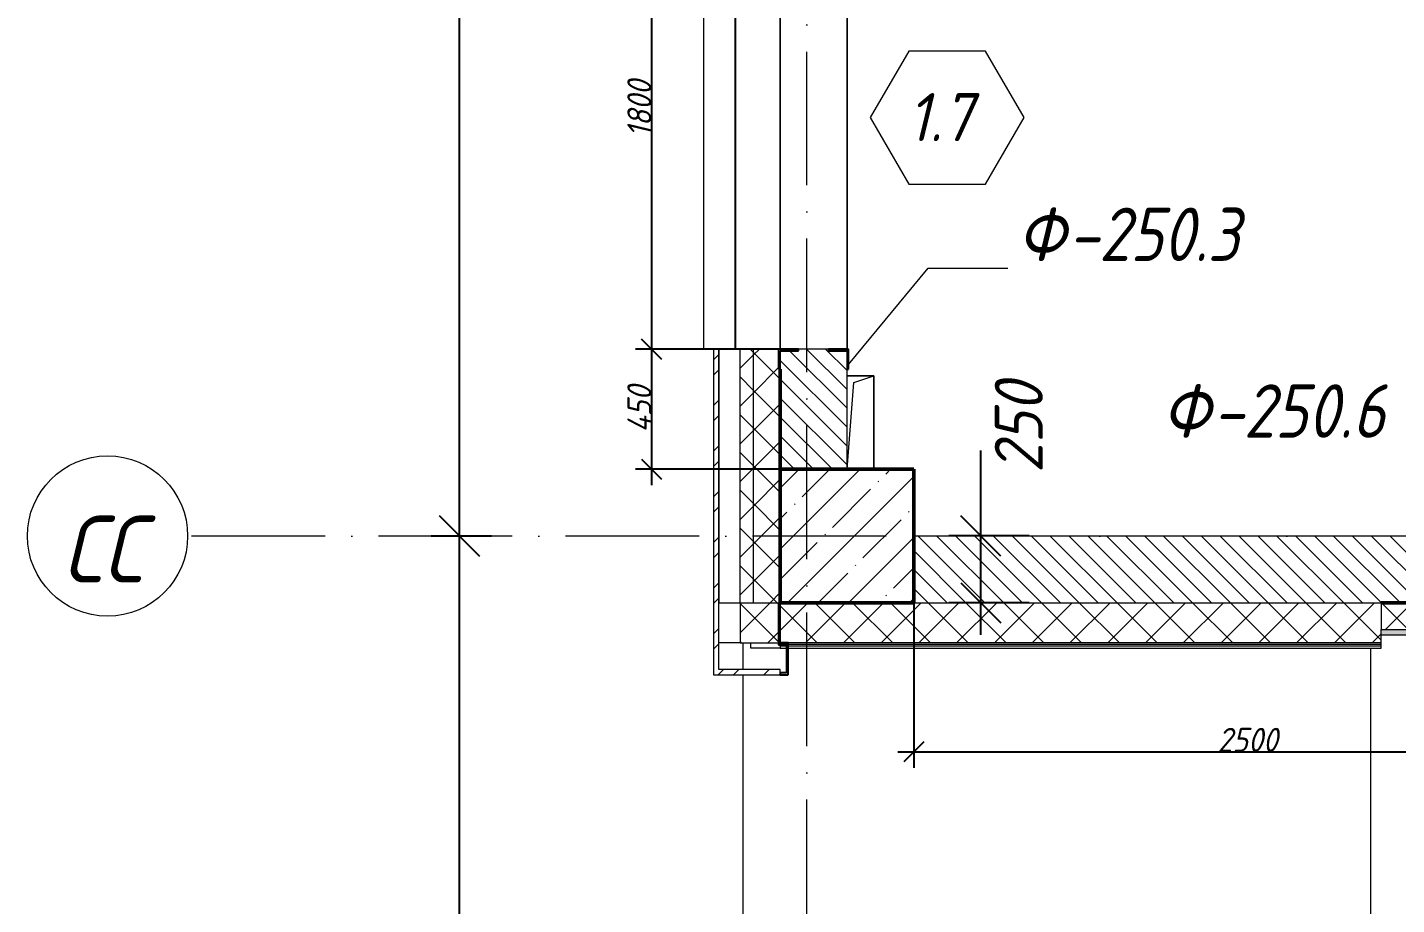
# Model space of a CAD drawing. Header units: millimetres. Extents: x -356862 to 418287, y 0 to 839748.
# Drawn here: x -180270 to -175143, y 616617 to 619902 of the extents above; entities that cross this region are included whole.
import ezdxf

# ---------------------------------------------------------------- set-up
doc = ezdxf.new("R2010")
doc.units = ezdxf.units.MM
doc.linetypes.add('50_200_ШТРИХ_1Т_ш5_п1_п1_', pattern=[700, 500, -100, 0, -100])
for name, color, linetype, lineweight in [('A-____-____-DIMS', 7, 'Continuous', 9), ('A-DOOR-____-IDEN', 7, 'Continuous', 9), ('A-DOOR-____-OTLN', 7, 'Continuous', 9), ('A-FLOR-____-OTLN', 7, 'Continuous', 9), ('A-GENM-____-IDEN', 7, 'Continuous', 9), ('A-GENM-____-MCUT', 7, 'Continuous', 25), ('A-GENM-____-OTLN', 7, 'Continuous', 9), ('A-GENM-____-OTLN-1', 7, 'Continuous', 25), ('A-GLAZ-____-OTLN', 7, 'Continuous', 9), ('A-WALL-____-MCUT', 7, 'Continuous', 13), ('A-WALL-____-MCUT-1', 7, 'Continuous', 9), ('A-WALL-____-MCUT-2', 7, 'Continuous', 50), ('A-WALL-____-OTLN', 7, 'Continuous', 9), ('A-WALL-____-PATT-1', 7, 'Continuous', 9), ('S-COLS-____-MCUT', 7, 'Continuous', 50), ('S-COLS-____-OTLN', 7, 'Continuous', 9), ('S-GRID-____-IDEN', 7, 'Continuous', 9), ('S-GRID-____-OTLN-1', 7, '50_200_ШТРИХ_1Т_ш5_п1_п1_', 9)]:
    doc.layers.add(name, color=color, linetype=linetype, lineweight=lineweight)
for name, color, linetype, lineweight, true_color in [('A-DOOR-____-OTLN-1', 7, 'Continuous', 9, 0xffffff), ('A-WALL-____-MCUT-7', 7, 'Continuous', 9, 0x000000), ('A-WALL-____-PATT-2', 7, 'Continuous', 9, 0x787878), ('A-WALL-____-PATT-7', 7, 'Continuous', 9, 0x000000), ('A-WALL-FNSH-MCUT-3', 7, 'Continuous', 9, 0x000000)]:
    doc.layers.add(name, color=color, linetype=linetype, lineweight=lineweight, true_color=true_color)
doc.styles.add('ISOCPEUR_I', font='isocpeui.ttf', dxfattribs={"width": 0.9, "height": 2.5})
doc.styles.add('ISOCPEUR_I_10', font='isocpeui.ttf', dxfattribs={"width": 0.9, "height": 180})
doc.styles.add('ISOCPEUR_I_12', font='isocpeui.ttf', dxfattribs={"width": 0.9, "height": 180})
doc.styles.add('ISOCPEUR_I_14', font='isocpeui.ttf', dxfattribs={"width": 0.9, "height": 180})
doc.styles.add('ISOCPEUR_I_2', font='isocpeui.ttf', dxfattribs={"width": 0.85, "height": 2.3})
doc.styles.add('ISOCPEUR_I_7', font='isocpeui.ttf', dxfattribs={"width": 0.9, "height": 90})
doc.dimstyles.new('ISO-1_8_0_9К_СРЕДНИЙ_Кладочные_2', dxfattribs={"dimscale": 304.8, "dimtxt": 89.638306, "dimasz": 0.246063, "dimexe": 0.19685, "dimexo": 0, "dimgap": 0, "dimtad": 1, "dimdec": 3, "dimrnd": 0.001, "dimdsep": 46, "dimtxsty": 'ISOCPEUR_I_7', "dimblk1": 'OBLIQUE', "dimblk2": 'OBLIQUE', "dimsah": 1, "dimcen": 0.09, "dimdle": 0.19685, "dimazin": 0, "dimtfac": 1, "dimtdec": 4, "dimtix": 1, "dimtmove": 1, "dimatfit": 3, "dimfxl": 1, "dimtvp": 1, "dimtolj": 1, "dimtzin": 0, "dimarcsym": 2})
doc.dimstyles.new('ISO-1_8_0_9К_СРЕДНИЙ_Кладочные_3', dxfattribs={"dimscale": 304.8, "dimtxt": 179.276612, "dimasz": 0.492126, "dimexe": 0.393701, "dimexo": 0, "dimgap": 0, "dimtad": 1, "dimdec": 3, "dimrnd": 0.001, "dimdsep": 46, "dimtxsty": 'ISOCPEUR_I_10', "dimblk1": 'OBLIQUE', "dimblk2": 'OBLIQUE', "dimsah": 1, "dimcen": 0.09, "dimdle": 0.393701, "dimazin": 0, "dimtfac": 1, "dimtdec": 4, "dimtix": 1, "dimtmove": 0, "dimatfit": 3, "dimfxl": 1, "dimtvp": 1, "dimtolj": 1, "dimtzin": 0, "dimarcsym": 2})
doc.dimstyles.new('ISO-2_5_0_9К_БОЛЬШОЙ_ОСИ', dxfattribs={"dimscale": 304.8, "dimtxt": 248.995294, "dimasz": 0.492126, "dimexe": 0.393701, "dimexo": 0, "dimgap": 0, "dimtad": 1, "dimdec": 0, "dimzin": 0, "dimdsep": 46, "dimtxsty": 'ISOCPEUR_I', "dimblk1": 'OBLIQUE', "dimblk2": 'OBLIQUE', "dimsah": 1, "dimcen": 0.09, "dimdle": 0.393701, "dimazin": 0, "dimtfac": 1, "dimtdec": 4, "dimtix": 1, "dimtmove": 0, "dimatfit": 3, "dimfxl": 1, "dimtvp": 1, "dimtolj": 1, "dimtzin": 0, "dimarcsym": 2})
pattern_1 = [(45, (-175000.74, 544716.51), (-70.71068, 70.71068), []), (135, (-175000.74, 544716.51), (-70.71068, -70.71068), [])]
pattern_2 = [(135, (-175000.736, 544716.51), (-35.35534, -35.35534), [])]
pattern_3 = [(45, (-175000.74, 544716.51), (-85.53659, 85.53659), []), (45, (-174943.71, 544716.51), (-85.53659, 85.53659), [])]

# ---------------------------------------------------------------- blocks, each defined once
blk = doc.blocks.new('BSC_Колонна _Прямоугольная - 500х500-V45-АР1_Кладочный план 1 этажа в осях 1-64_Ю-ЯЯ')
at = {"layer": 'S-COLS-____-OTLN'}
h = blk.add_hatch(dxfattribs=at)
h.set_pattern_fill('FP_44', color=256, style=0, pattern_type=2)
h.set_pattern_definition([(45, (2200, -73281.04), (-114.04925, 114.04925), []), (45, (2314.05, -73281.04), (-114.04925, 114.04925), [201.613, -40.323, 3.353, -36.97])])
h.paths.add_polyline_path([(-250, -250), (250, -250), (250, 250), (-250, 250), (-250, 88.8)], flags=0)
at = {"layer": 'S-COLS-____-MCUT'}
for p, q in [((250, 250), (-250, 250)), ((-250, 250), (-250, -250)), ((250, -250), (250, 250)), ((-250, -250), (250, -250))]:
    blk.add_line(p, q, dxfattribs=at)
blk = doc.blocks.new('Проем_Дверь_Прямоугольный - 1800х2700h_оконные проемы-25805030-АР1_Кладочный план 1 этажа в осях 1-64_Ю-ЯЯ')
at = {"layer": 'A-DOOR-____-OTLN-1'}
for p, q in [((900, 125), (-900, 125)), ((900, -125), (-900, -125))]:
    blk.add_line(p, q, dxfattribs=at)
blk = doc.blocks.new('Фахверк_СКБ_Уголок - 250_2700-27497298-АР1_Кладочный план 1 этажа в осях 1-64_Ю-ЯЯ')
at = {"layer": 'A-GENM-____-MCUT'}
for p, q in [((200, 181), (125, 181)), ((125, 181), (125, 106)), ((131, 106), (131, 175)), ((131, 175), (200, 175)), ((200, 175), (200, 181)), ((125, 106), (131, 106)), ((131, -6), (125, -6)), ((125, -6), (125, -81)), ((131, -75), (131, -6)), ((125, -81), (200, -81)), ((200, -75), (131, -75)), ((200, -81), (200, -75))]:
    blk.add_line(p, q, dxfattribs=at)
blk = doc.blocks.new('AR_Отверстие прямоугольное _в плите_ - AR_Отверстие прямоугольное _в плите_-30511999-АР1_Кладочный план 1 этажа в осях 1-64_Ю-ЯЯ')
at = {"layer": 'A-GENM-____-OTLN'}
for p, q in [((50, 175), (-50, 175)), ((-25, 150), (50, 175)), ((50, -175), (50, 175)), ((-50, -175), (-25, 150))]:
    blk.add_line(p, q, dxfattribs=at)
blk = doc.blocks.new('Отлив_СКБ - Отлив витража_120_НВФ-31885689-АР1_Кладочный план 1 этажа в осях 1-64_Ю-ЯЯ')
at = {"layer": 'A-GLAZ-____-OTLN'}
for p, q in [((0, 83), (0, 120)), ((1800, 120), (0, 120)), ((1800, 120), (1800, 83)), ((0, 2), (1800, 2)), ((1800, 0), (0, 0))]:
    blk.add_line(p, q, dxfattribs=at)
blk = doc.blocks.new('О_Общий_Откосы металлические_СКБ_Боковой - О_Общий_Откосы металлические_СКБ_Боковой-V260-АР1_Кладочный план 1 этажа в осях 1-64_Ю-ЯЯ')
at = {"layer": 'A-GENM-____-MCUT'}
for p, q in [((0, 0), (-120, 0)), ((-120, 0), (-120, -30)), ((0, -30), (0, 0)), ((-120, -30), (-270, -30)), ((-270, -30), (-270, -37)), ((-270, -37), (-113, -37)), ((-113, -37), (-113, -7)), ((-113, -7), (-7, -7)), ((-7, -7), (-7, -30)), ((-7, -30), (0, -30))]:
    blk.add_line(p, q, dxfattribs=at)
blk = doc.blocks.new('Ось сетки - Круг_Ø6_00__ISO-2_5_0_9K_-25732049-АР1_Кладочный план 1 этажа в осях 1-64_Ю-ЯЯ')
at = {"layer": 'S-GRID-____-IDEN'}
blk.add_circle((0, 0), 3, dxfattribs=at)
blk = doc.blocks.new('_Oblique')
at = {"color": 0, "linetype": 'ByBlock', "lineweight": -2}
blk.add_line((-0.5, -0.5), (0.5, 0.5), dxfattribs=at)
blk = doc.blocks.new('*D11946')
at = {"layer": 'A-____-____-DIMS', "color": 0, "lineweight": -2, "transparency": 16777216}
for p, q in [((-178652.1, 612177.6), (-178652.1, 618117.6)), ((-178758.2, 617997.6), (-178532.1, 617997.6)), ((-178758.2, 612297.6), (-178532.1, 612297.6))]:
    blk.add_line(p, q, dxfattribs=at)
at = {"layer": 'Defpoints', "color": 0, "transparency": 16777216}
for p in [(-178758.2, 617997.6), (-178652.1, 617997.6), (-178758.2, 612297.6)]:
    blk.add_point(p, dxfattribs=at)
at = {"layer": 'A-____-____-DIMS', "color": 0, "lineweight": -2, "transparency": 16777216, "xscale": 150, "yscale": 150, "zscale": 150}
for p, rotation in [((-178652.1, 617997.6), 90), ((-178652.1, 612297.6), 270)]:
    blk.add_blockref('_Oblique', p, dxfattribs=dict(at, rotation=rotation))
at = {"layer": 'A-____-____-DIMS', "color": 0, "transparency": 16777216, "insert": (-178653.4, 615147.6), "char_height": 2.5, "width": 758.478, "attachment_point": 5, "rotation": 90, "style": 'ISOCPEUR_I'}
blk.add_mtext('\\A1;5700', dxfattribs=at)
blk = doc.blocks.new('*D11947')
at = {"layer": 'A-____-____-DIMS', "color": 0, "lineweight": -2, "transparency": 16777216}
for p, q in [((-178652.1, 617877.6), (-178652.1, 621417.6)), ((-178758.2, 621297.6), (-178532.1, 621297.6)), ((-178758.2, 617997.6), (-178532.1, 617997.6))]:
    blk.add_line(p, q, dxfattribs=at)
at = {"layer": 'Defpoints', "color": 0, "transparency": 16777216}
for p in [(-178758.2, 621297.6), (-178652.1, 621297.6), (-178758.2, 617997.6)]:
    blk.add_point(p, dxfattribs=at)
at = {"layer": 'A-____-____-DIMS', "color": 0, "lineweight": -2, "transparency": 16777216, "xscale": 150, "yscale": 150, "zscale": 150}
for p, rotation in [((-178652.1, 621297.6), 90), ((-178652.1, 617997.6), 270)]:
    blk.add_blockref('_Oblique', p, dxfattribs=dict(at, rotation=rotation))
at = {"layer": 'A-____-____-DIMS', "color": 0, "transparency": 16777216, "insert": (-178653.4, 619647.6), "char_height": 2.5, "width": 758.478, "attachment_point": 5, "rotation": 90, "style": 'ISOCPEUR_I'}
blk.add_mtext('\\A1;3300', dxfattribs=at)
blk = doc.blocks.new('*D12010')
at = {"layer": 'A-____-____-DIMS', "color": 0, "lineweight": -2, "transparency": 16777216}
for p, q in [((-176950.7, 617747.6), (-176950.7, 617129.2)), ((-174450.7, 617741.6), (-174450.7, 617129.2)), ((-177010.7, 617189.2), (-174390.7, 617189.2))]:
    blk.add_line(p, q, dxfattribs=at)
at = {"layer": 'Defpoints', "color": 0, "transparency": 16777216}
for p in [(-176950.7, 617747.6), (-174450.7, 617741.6), (-174450.7, 617189.2)]:
    blk.add_point(p, dxfattribs=at)
at = {"layer": 'A-____-____-DIMS', "color": 0, "lineweight": -2, "transparency": 16777216, "xscale": 75, "yscale": 75, "zscale": 75, "rotation": 180}
blk.add_blockref('_Oblique', (-176950.7, 617189.2), dxfattribs=at)
at = {"layer": 'A-____-____-DIMS', "color": 0, "lineweight": -2, "transparency": 16777216, "xscale": 75, "yscale": 75, "zscale": 75}
blk.add_blockref('_Oblique', (-174450.7, 617189.2), dxfattribs=at)
at = {"layer": 'A-____-____-DIMS', "color": 0, "transparency": 16777216, "insert": (-175700.7, 617234.2), "char_height": 90, "width": 546.104, "attachment_point": 5, "style": 'ISOCPEUR_I_7'}
blk.add_mtext('\\A1;2500', dxfattribs=at)
blk = doc.blocks.new('Марка проема - марка проема-27336095-АР1_Кладочный план 1 этажа в осях 1-64_Ю-ЯЯ')
at = {"layer": 'A-DOOR-____-IDEN'}
for p, q in [((-1.439, 0.159), (-2.877, -2.333)), ((1.439, 0.159), (-1.439, 0.159)), ((2.877, -2.333), (1.439, 0.159)), ((-2.877, -2.333), (-1.439, -4.825)), ((1.439, -4.825), (2.877, -2.333)), ((-1.439, -4.825), (1.439, -4.825))]:
    blk.add_line(p, q, dxfattribs=at)
blk = doc.blocks.new('*D12045')
at = {"layer": 'A-____-____-DIMS', "color": 0, "lineweight": -2, "transparency": 16777216}
for p, q in [((-177933.1, 620557.6), (-177933.1, 618637.6)), ((-177456.7, 620497.6), (-177993.1, 620497.6)), ((-177456.7, 618697.6), (-177993.1, 618697.6))]:
    blk.add_line(p, q, dxfattribs=at)
at = {"layer": 'Defpoints', "color": 0, "transparency": 16777216}
for p in [(-177456.7, 620497.6), (-177933.1, 618697.6), (-177456.7, 618697.6)]:
    blk.add_point(p, dxfattribs=at)
at = {"layer": 'A-____-____-DIMS', "color": 0, "lineweight": -2, "transparency": 16777216, "xscale": 75, "yscale": 75, "zscale": 75}
for p, rotation in [((-177933.1, 620497.6), 90), ((-177933.1, 618697.6), 270)]:
    blk.add_blockref('_Oblique', p, dxfattribs=dict(at, rotation=rotation))
at = {"layer": 'A-____-____-DIMS', "color": 0, "transparency": 16777216, "insert": (-177978.1, 619597.6), "char_height": 90, "width": 504.733, "attachment_point": 5, "rotation": 90, "style": 'ISOCPEUR_I_7'}
blk.add_mtext('\\A1;1800', dxfattribs=at)
blk = doc.blocks.new('*D12046')
at = {"layer": 'A-____-____-DIMS', "color": 0, "lineweight": -2, "transparency": 16777216}
for p, q in [((-177933.1, 618757.6), (-177933.1, 618187.6)), ((-177456.7, 618697.6), (-177993.1, 618697.6)), ((-177450.7, 618247.6), (-177993.1, 618247.6))]:
    blk.add_line(p, q, dxfattribs=at)
at = {"layer": 'Defpoints', "color": 0, "transparency": 16777216}
for p in [(-177456.7, 618697.6), (-177933.1, 618247.6), (-177450.7, 618247.6)]:
    blk.add_point(p, dxfattribs=at)
at = {"layer": 'A-____-____-DIMS', "color": 0, "lineweight": -2, "transparency": 16777216, "xscale": 75, "yscale": 75, "zscale": 75}
for p, rotation in [((-177933.1, 618697.6), 90), ((-177933.1, 618247.6), 270)]:
    blk.add_blockref('_Oblique', p, dxfattribs=dict(at, rotation=rotation))
at = {"layer": 'A-____-____-DIMS', "color": 0, "transparency": 16777216, "insert": (-177978.1, 618472.6), "char_height": 90, "width": 426.127, "attachment_point": 5, "rotation": 90, "style": 'ISOCPEUR_I_7'}
blk.add_mtext('\\A1;450', dxfattribs=at)
blk = doc.blocks.new('*D12047')
at = {"layer": 'A-____-____-DIMS', "color": 0, "lineweight": -2, "transparency": 16777216}
for p, q in [((-176699.8, 617997.6), (-176699.8, 618318.3)), ((-176518.6, 617997.6), (-176819.8, 617997.6)), ((-176699.8, 617627.6), (-176699.8, 617997.6)), ((-176518.6, 617747.6), (-176819.8, 617747.6))]:
    blk.add_line(p, q, dxfattribs=at)
at = {"layer": 'Defpoints', "color": 0, "transparency": 16777216}
for p in [(-176699.8, 617997.6), (-176518.6, 617997.6), (-176518.6, 617747.6)]:
    blk.add_point(p, dxfattribs=at)
at = {"layer": 'A-____-____-DIMS', "color": 0, "lineweight": -2, "transparency": 16777216, "xscale": 150, "yscale": 150, "zscale": 150}
for p, rotation in [((-176699.8, 617997.6), 90), ((-176699.8, 617747.6), 270)]:
    blk.add_blockref('_Oblique', p, dxfattribs=dict(at, rotation=rotation))
at = {"layer": 'A-____-____-DIMS', "color": 0, "transparency": 16777216, "insert": (-176647.7, 618233.5), "char_height": 180, "width": 409.578, "attachment_point": 1, "rotation": 90, "line_spacing_factor": 1.149209, "style": 'ISOCPEUR_I_10'}
blk.add_mtext('\\A1;250', dxfattribs=at)

msp = doc.modelspace()

# ---------------------------------------------------------------- hatches: boundary and pattern name
at = {"layer": 'A-WALL-____-PATT-1'}
h = msp.add_hatch(dxfattribs=at)
h.set_pattern_fill('FP_6', color=256, style=0, pattern_type=2)
h.set_pattern_definition(pattern_2)
h.paths.add_polyline_path([(-177200.7357, 618247.5526), (-177200.7357, 618691.5526), (-177269.7357, 618691.5526), (-177269.7357, 618697.5526), (-177381.7357, 618697.5526), (-177381.7357, 618691.5526), (-177450.7357, 618691.5526), (-177450.7357, 618247.5526)], flags=0)
h.paths.add_polyline_path([(-177381.7357, 620497.5526), (-177269.7357, 620497.5526), (-177269.7357, 620503.5526), (-177200.7357, 620503.5526), (-177200.7357, 621047.5526), (-177450.7357, 621047.5526), (-177450.7357, 620503.5526), (-177381.7357, 620503.5526)], flags=0)
h = msp.add_hatch(dxfattribs=at)
h.set_pattern_fill('FP_6', color=256, style=0, pattern_type=2)
h.set_pattern_definition(pattern_2)
h.paths.add_polyline_path([(-175200.7357, 617747.5526), (-174456.7357, 617747.5526), (-174456.7357, 617816.5526), (-174450.7357, 617816.5526), (-174450.7357, 617928.5526), (-174456.7357, 617928.5526), (-174456.7357, 617997.5526), (-176950.7357, 617997.5526), (-176950.7357, 617747.5526), (-176782.7431, 617747.5526)], flags=0)
h.paths.add_polyline_path([(-172550.7357, 617747.5526), (-172550.7357, 617997.5526), (-173444.7357, 617997.5526), (-173444.7357, 617928.5526), (-173450.7357, 617928.5526), (-173450.7357, 617816.5526), (-173444.7357, 617816.5526), (-173444.7357, 617747.5526), (-173247.8146, 617747.5526)], flags=0)
at = {"layer": 'A-WALL-____-PATT-2'}
h = msp.add_hatch(dxfattribs=at)
h.set_pattern_fill('FP_3', color=256, style=0, pattern_type=2)
h.set_pattern_definition(pattern_3)
h.paths.add_polyline_path([(-177680.7357, 617497.5526), (-177680.7357, 618697.5526), (-177700.7357, 618697.5526), (-177700.7357, 617497.5526)], flags=0)
h.paths.add_polyline_path([(-177680.7357, 620497.5526), (-177680.7357, 621697.5526), (-177700.7357, 621697.5526), (-177700.7357, 620497.5526)], flags=0)
h.paths.add_polyline_path([(-177680.7357, 623497.5526), (-177680.7357, 624697.5526), (-177700.7357, 624697.5526), (-177700.7357, 623497.5526)], flags=0)
h.paths.add_polyline_path([(-177680.7357, 626497.5526), (-177680.7357, 627697.5526), (-177700.7357, 627697.5526), (-177700.7357, 626497.5526)], flags=0)
h.paths.add_polyline_path([(-177700.7357, 629497.5526), (-177680.7357, 629497.5526), (-177680.7357, 630647.5526), (-177700.7357, 630647.5526)], flags=0)
h = msp.add_hatch(dxfattribs=at)
h.set_pattern_fill('FP_1', color=256, style=0, pattern_type=2)
h.set_pattern_definition(pattern_1)
h.paths.add_polyline_path([(-177550.7357, 617747.5526), (-177550.7357, 618697.5526), (-177600.7357, 618697.5526), (-177600.7357, 617747.5526)], flags=0)
h.paths.add_polyline_path([(-177550.7357, 620497.5526), (-177550.7357, 621697.5526), (-177600.7357, 621697.5526), (-177600.7357, 620497.5526)], flags=0)
h.paths.add_polyline_path([(-177600.7357, 623497.5526), (-177550.7357, 623497.5526), (-177550.7357, 624697.5526), (-177600.7357, 624697.5526), (-177600.7357, 624544.2608)], flags=0)
h.paths.add_polyline_path([(-177550.7357, 626497.5526), (-177550.7357, 627697.5526), (-177600.7357, 627697.5526), (-177600.7357, 626497.5526)], flags=0)
h.paths.add_polyline_path([(-177550.7357, 629497.5526), (-177550.7357, 630547.5526), (-177600.7357, 630547.5526), (-177600.7357, 629497.5526)], flags=0)
h = msp.add_hatch(dxfattribs=at)
h.set_pattern_fill('FP_1', color=256, style=0, pattern_type=2)
h.set_pattern_definition(pattern_1)
h.paths.add_polyline_path([(-177550.7357, 617747.5526), (-177450.7357, 617747.5526), (-177450.7357, 618622.5526), (-177456.7357, 618622.5526), (-177456.7357, 618697.5526), (-177550.7357, 618697.5526), (-177550.7357, 618086.3204)], flags=0)
h.paths.add_polyline_path([(-177456.7357, 620497.5526), (-177456.7357, 620572.5526), (-177450.7357, 620572.5526), (-177450.7357, 621622.5526), (-177456.7357, 621622.5526), (-177456.7357, 621697.5526), (-177550.7357, 621697.5526), (-177550.7357, 620497.5526)], flags=0)
h.paths.add_polyline_path([(-177550.7357, 623497.5526), (-177456.7357, 623497.5526), (-177456.7357, 623572.5526), (-177450.7357, 623572.5526), (-177450.7357, 624622.5526), (-177456.7357, 624622.5526), (-177456.7357, 624697.5526), (-177550.7357, 624697.5526), (-177550.7357, 623503.5526)], flags=0)
h.paths.add_polyline_path([(-177450.7357, 626497.5526), (-177450.7357, 627622.5526), (-177456.7357, 627622.5526), (-177456.7357, 627697.5526), (-177550.7357, 627697.5526), (-177550.7357, 626497.5526)], flags=0)
h.paths.add_polyline_path([(-177456.7357, 629497.5526), (-177456.7357, 629572.5526), (-177450.7357, 629572.5526), (-177450.7357, 630497.5526), (-177550.7357, 630497.5526), (-177550.7357, 629497.5526)], flags=0)
h = msp.add_hatch(dxfattribs=at)
h.set_pattern_fill('FP_1', color=256, style=0, pattern_type=2)
h.set_pattern_definition(pattern_1)
h.paths.add_polyline_path([(-175200.7357, 617597.5526), (-175200.7357, 617747.5526), (-177600.7357, 617747.5526), (-177600.7357, 617597.5526), (-176782.7431, 617597.5526)], flags=0)
h = msp.add_hatch(dxfattribs=at)
h.set_pattern_fill('FP_1', color=256, style=0, pattern_type=2)
h.set_pattern_definition(pattern_1)
h.paths.add_polyline_path([(-173444.7357, 617647.5526), (-172550.7357, 617647.5526), (-172550.7357, 617747.5526), (-173375.7357, 617747.5526), (-173375.7357, 617741.5526), (-173450.7357, 617741.5526), (-173450.7357, 617647.5526)], flags=0)
h.paths.add_polyline_path([(-174456.7357, 617647.5526), (-174450.7357, 617647.5526), (-174450.7357, 617741.5526), (-174525.7357, 617741.5526), (-174525.7357, 617747.5526), (-175200.7357, 617747.5526), (-175200.7357, 617647.5526), (-174525.7357, 617647.5526)], flags=0)
h = msp.add_hatch(dxfattribs=at)
h.set_pattern_fill('FP_3', color=256, style=0, pattern_type=2)
h.set_pattern_definition(pattern_3)
h.paths.add_polyline_path([(-177700.7357, 617477.5526), (-177450.7357, 617477.5526), (-177450.7357, 617497.5526), (-177700.7357, 617497.5526)], flags=0)
at = {"layer": 'A-WALL-____-PATT-7'}
h = msp.add_hatch(dxfattribs=at)
h.set_pattern_fill('FP_187', color=256, style=0, pattern_type=2)
h.set_pattern_definition([(0, (-175000.736, 544716.51), (81.28, 20.32), [3.353, -57.607, 3.353, -57.607, -325.12]), (0, (-175000.736, 544716.51), (81.28, 20.32), [-121.92, 3.353, -118.567, 3.353, -57.607, -142.24]), (0, (-175000.736, 544716.51), (81.28, 20.32), [-304.8, 3.353, -37.287, 3.353, -98.247]), (120, (-174970.256, 544726.67), (-58.237636, 60.230545), [3.353, -57.607, 3.353, -57.607, -325.12]), (120, (-174970.256, 544726.67), (-58.237636, 60.230545), [-121.92, 3.353, -118.567, 3.353, -57.607, -142.24]), (120, (-174970.256, 544726.67), (-58.237636, 60.230545), [-304.8, 3.353, -37.287, 3.353, -98.247]), (240, (-174960.096, 544767.31), (-23.042364, -80.550545), [3.353, -57.607, 3.353, -57.607, -325.12]), (240, (-174960.096, 544767.31), (-23.042364, -80.550545), [-121.92, 3.353, -118.567, 3.353, -57.607, -142.24]), (240, (-174960.096, 544767.31), (-23.042364, -80.550545), [-304.8, 3.353, -37.287, 3.353, -98.247])])
h.paths.add_polyline_path([(-174450.7357, 617627.5526), (-174450.7357, 617647.5526), (-175200.7357, 617647.5526), (-175200.7357, 617627.5526), (-175015.2789, 617627.5526)], flags=0)
h.paths.add_polyline_path([(-172550.7357, 617627.5526), (-172550.7357, 617647.5526), (-173450.7357, 617647.5526), (-173450.7357, 617627.5526), (-173247.8146, 617627.5526)], flags=0)

# ---------------------------------------------------------------- linework, layer by layer
at = {"layer": 'A-FLOR-____-OTLN'}
for p, q in [((-177200.7357, 618597.5526), (-177100.7357, 618597.5526)), ((-177100.7357, 618597.5526), (-177100.7357, 618247.5526)), ((-177590.7357, 617597.5526), (-177590.7357, 617497.5526)), ((-175240.7357, 617577.5526), (-175240.7357, 612567.5526)), ((-177590.7357, 617477.5526), (-177590.7357, 612667.5526))]:
    msp.add_line(p, q, dxfattribs=at)
at = {"layer": 'A-GENM-____-IDEN'}
for p, q in [((-177194.7357, 618639.2192), (-176896.9363, 619000.1739)), ((-176896.9363, 619000.1739), (-176599.1369, 619000.1739))]:
    msp.add_line(p, q, dxfattribs=at)
at = {"layer": 'A-WALL-____-MCUT'}
for p, q in [((-177456.7357, 618697.5526), (-177680.7357, 618697.5526)), ((-177680.7357, 618697.5526), (-177680.7357, 617747.5526)), ((-177680.7357, 617747.5526), (-177680.7357, 618697.5526)), ((-177680.7357, 617747.5526), (-177450.7357, 617747.5526)), ((-175200.7357, 617747.5526), (-175200.7357, 617647.5526)), ((-175200.7357, 617647.5526), (-174450.7357, 617647.5526))]:
    msp.add_line(p, q, dxfattribs=at)
at = {"layer": 'A-WALL-____-MCUT-1'}
for p, q in [((-177269.7357, 618697.5526), (-177381.7357, 618697.5526)), ((-177200.7357, 618247.5526), (-177200.7357, 618622.5526)), ((-174525.7357, 617997.5526), (-176950.7357, 617997.5526)), ((-176950.7357, 617747.5526), (-175200.7357, 617747.5526))]:
    msp.add_line(p, q, dxfattribs=at)
at = {"layer": 'A-WALL-____-MCUT-2'}
for p, q in [((-177450.7357, 618622.5526), (-177450.7357, 618247.5526)), ((-175200.7357, 617747.5526), (-174525.7357, 617747.5526))]:
    msp.add_line(p, q, dxfattribs=at)
at = {"layer": 'A-WALL-____-MCUT-7'}
for p, q in [((-177600.7357, 617747.5526), (-177600.7357, 618697.5526)), ((-177550.7357, 617747.5526), (-177550.7357, 618697.5526)), ((-177450.7357, 618247.5526), (-177450.7357, 618622.5526)), ((-177600.7357, 617747.5526), (-177600.7357, 617597.5526)), ((-175200.7357, 617597.5526), (-175200.7357, 617647.5526)), ((-177600.7357, 617597.5526), (-177450.7357, 617597.5526)), ((-175200.7357, 617591.5526), (-177450.7357, 617591.5526)), ((-175200.7357, 617585.5526), (-177450.7357, 617585.5526))]:
    msp.add_line(p, q, dxfattribs=at)
at = {"layer": 'A-WALL-____-OTLN'}
for p, q in [((-177450.7357, 618697.5526), (-177450.7357, 620497.5526)), ((-177450.7357, 620497.5526), (-177450.7357, 618697.5526)), ((-177200.7357, 620497.5526), (-177200.7357, 618697.5526)), ((-177600.7357, 617597.5526), (-177680.7357, 617597.5526)), ((-177560.7357, 617577.5526), (-177560.7357, 617597.5526)), ((-177450.7357, 617577.5526), (-177560.7357, 617577.5526))]:
    msp.add_line(p, q, dxfattribs=at)
at = {"layer": 'A-WALL-FNSH-MCUT-3'}
for p, q in [((-177700.7357, 618697.5526), (-177700.7357, 617477.5526)), ((-177680.7357, 618697.5526), (-177700.7357, 618697.5526)), ((-177680.7357, 617497.5526), (-177680.7357, 617747.5526)), ((-175200.7357, 617627.5526), (-174450.7357, 617627.5526)), ((-175200.7357, 617597.5526), (-177450.7357, 617597.5526)), ((-177450.7357, 617597.5526), (-177450.7357, 617577.5526)), ((-177450.7357, 617577.5526), (-175200.7357, 617577.5526)), ((-175200.7357, 617577.5526), (-175200.7357, 617597.5526)), ((-177450.7357, 617497.5526), (-177680.7357, 617497.5526)), ((-177450.7357, 617477.5526), (-177450.7357, 617497.5526)), ((-177700.7357, 617477.5526), (-177450.7357, 617477.5526))]:
    msp.add_line(p, q, dxfattribs=at)
at = {"layer": 'S-GRID-____-OTLN-1'}
for p, q in [((-177350.7357, 597608.0984), (-177350.7357, 635609.362)), ((-150450.7357, 617997.5526), (-179669.5059, 617997.5526))]:
    msp.add_line(p, q, dxfattribs=at)

# ---------------------------------------------------------------- block references
at = {"layer": 'A-DOOR-____-IDEN', "xscale": 99.99999999999993, "yscale": 99.99999999999993, "zscale": 99.99999999999993}
msp.add_blockref('Марка проема - марка проема-27336095-АР1_Кладочный план 1 этажа в осях 1-64_Ю-ЯЯ', (-176825.7357, 619797.5526), dxfattribs=at)
at = {"layer": 'A-DOOR-____-OTLN', "rotation": 269.9999999999999}
msp.add_blockref('Проем_Дверь_Прямоугольный - 1800х2700h_оконные проемы-25805030-АР1_Кладочный план 1 этажа в осях 1-64_Ю-ЯЯ', (-177325.7357, 619597.5526), dxfattribs=at)
at = {"layer": 'A-GENM-____-OTLN'}
msp.add_blockref('AR_Отверстие прямоугольное _в плите_ - AR_Отверстие прямоугольное _в плите_-30511999-АР1_Кладочный план 1 этажа в осях 1-64_Ю-ЯЯ', (-177150.7357, 618422.5526), dxfattribs=at)
at = {"layer": 'A-GENM-____-OTLN', "rotation": 270.0000000000002}
msp.add_blockref('О_Общий_Откосы металлические_СКБ_Боковой - О_Общий_Откосы металлические_СКБ_Боковой-V260-АР1_Кладочный план 1 этажа в осях 1-64_Ю-ЯЯ', (-177420.7357, 617477.5526), dxfattribs=at)
at = {"layer": 'A-GENM-____-OTLN-1', "rotation": 269.9999999999999}
msp.add_blockref('Фахверк_СКБ_Уголок - 250_2700-27497298-АР1_Кладочный план 1 этажа в осях 1-64_Ю-ЯЯ', (-177375.7357, 618822.5526), dxfattribs=at)
at = {"layer": 'A-GLAZ-____-OTLN', "rotation": 90}
msp.add_blockref('Отлив_СКБ - Отлив витража_120_НВФ-31885689-АР1_Кладочный план 1 этажа в осях 1-64_Ю-ЯЯ', (-177617.7357, 618697.5526), dxfattribs=at)
at = {"layer": 'S-COLS-____-OTLN'}
msp.add_blockref('BSC_Колонна _Прямоугольная - 500х500-V45-АР1_Кладочный план 1 этажа в осях 1-64_Ю-ЯЯ', (-177200.7357, 617997.5526), dxfattribs=at)
at = {"layer": 'S-GRID-____-IDEN', "xscale": 99.99999999999993, "yscale": 99.99999999999993, "zscale": 99.99999999999993, "rotation": 89.99999999999982}
msp.add_blockref('Ось сетки - Круг_Ø6_00__ISO-2_5_0_9K_-25732049-АР1_Кладочный план 1 этажа в осях 1-64_Ю-ЯЯ', (-179969.5059, 617997.5526), dxfattribs=at)

# ---------------------------------------------------------------- texts
at = {"layer": 'A-DOOR-____-IDEN', "insert": (-176973.5248, 619656.3721), "char_height": 180, "width": 310.253062, "attachment_point": 1, "style": 'ISOCPEUR_I_14'}
msp.add_mtext('1.7', dxfattribs=at)
at = {"layer": 'A-GENM-____-IDEN', "char_height": 200, "attachment_point": 1, "style": 'ISOCPEUR_I_2'}
for s, insert, width in [('\\fISOCPEUR|b0|i1|c204|p34|;\\W.9;Ф', (-176563.6936, 619227.29), 230.886), ('-250.3', (-176373.1936, 619227.29), 865.8225), ('\\fISOCPEUR|b0|i1|c204|p34|;\\W.9;Ф', (-176021.9237, 618565.6315), 230.886), ('-250.6', (-175831.4237, 618565.6315), 865.8225)]:
    msp.add_mtext(s, dxfattribs=dict(at, insert=insert, width=width))
at = {"layer": 'S-GRID-____-IDEN', "insert": (-180136.5764, 618073.6284), "char_height": 250, "width": 404.0505, "attachment_point": 1, "style": 'ISOCPEUR_I_12'}
msp.add_mtext('СС', dxfattribs=at)

# ---------------------------------------------------------------- dimensions: what is measured, and where the dimension line sits
at = {"layer": 'A-____-____-DIMS'}
for base, p1, p2, dimstyle, override, picture, middle in [((-178652.1313, 621297.5526), (-178758.1973, 617997.5526), (-178758.1973, 621297.5526), 'ISO-2_5_0_9К_БОЛЬШОЙ_ОСИ', {"dimpost": '<>', "dimfxl": 3300}, '*D11947', (-178653.3813, 619647.5526)), ((-177933.1076, 618697.5526), (-177456.7357, 620497.5526), (-177456.7357, 618697.5526), 'ISO-1_8_0_9К_СРЕДНИЙ_Кладочные_2', {"dimpost": '<>', "dimfxl": 1800}, '*D12045', (-177978.1076, 619597.5526)), ((-177933.1076, 618247.5526), (-177456.7357, 618697.5526), (-177450.7357, 618247.5526), 'ISO-1_8_0_9К_СРЕДНИЙ_Кладочные_2', {"dimpost": '<>', "dimfxl": 450.039998}, '*D12046', (-177978.1076, 618472.5526)), ((-178652.1313, 617997.5526), (-178758.1973, 612297.5526), (-178758.1973, 617997.5526), 'ISO-2_5_0_9К_БОЛЬШОЙ_ОСИ', {"dimpost": '<>', "dimfxl": 5700}, '*D11946', (-178653.3974, 615147.5526))]:
    dim = msp.add_linear_dim(base=base, p1=p1, p2=p2, angle=90, dimstyle=dimstyle, override=override, dxfattribs=at)
    dim.commit()
    dim.dimension.update_dxf_attribs({"geometry": picture, "text_midpoint": middle})
dim = msp.add_linear_dim(base=(-176699.7555, 617997.5526), p1=(-176518.5958, 617747.5526), p2=(-176518.5958, 617997.5526), angle=90, dimstyle='ISO-1_8_0_9К_СРЕДНИЙ_Кладочные_3', override={"dimpost": '<>', "dimfxl": 250}, dxfattribs=at)
dim.commit()
dim.dimension.update_dxf_attribs({"geometry": '*D12047', "text_midpoint": (-176527.6919, 618318.2956), "dimtype": 160, "text_rotation": 90})
dim = msp.add_linear_dim(base=(-174450.7357, 617189.2374), p1=(-176950.7357, 617747.5526), p2=(-174450.7357, 617741.5526), dimstyle='ISO-1_8_0_9К_СРЕДНИЙ_Кладочные_2', override={"dimpost": '<>', "dimfxl": 2500.0072}, dxfattribs=at)
dim.commit()
dim.dimension.update_dxf_attribs({"geometry": '*D12010', "text_midpoint": (-175700.7357, 617234.2374)})

doc.saveas('drawing.dxf')
